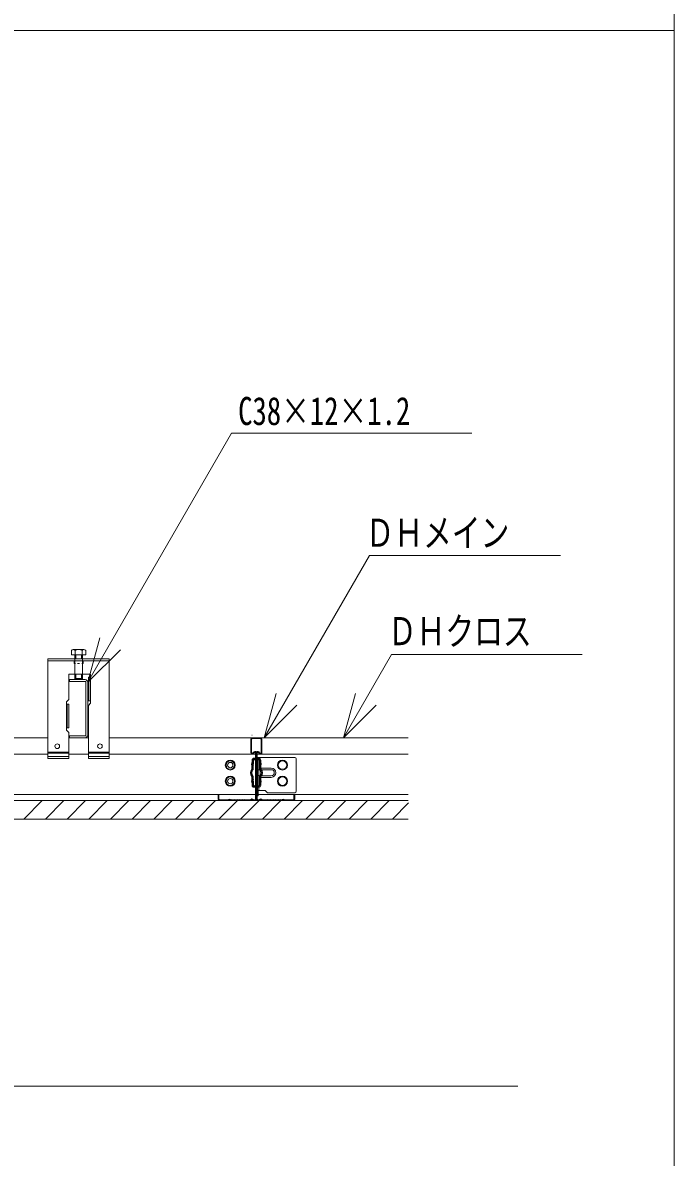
# Model space of a CAD drawing. Units: millimetres, scale not verified. Extents: x -205 to 205, y -142 to 142.
# Drawn here: x 162.5 to 205, y -65 to 9 of the extents above; entities that cross this region are included whole.
import ezdxf
from ezdxf.enums import TextEntityAlignment as Align

# ---------------------------------------------------------------- set-up
doc = ezdxf.new("R2010")
doc.units = ezdxf.units.MM
doc.header["$LTSCALE"] = 0.25
for name, color, linetype, lineweight in [('2-1_2-0', 7, 'Continuous', 18), ('2-3_2-2', 7, 'Continuous', 18), ('F-1_F-0 図枠', 7, 'Continuous', 18), ('F-2_F-1 レイアウト', 7, 'Continuous', 18), ('F-3_F-2 補助線', 7, 'Continuous', 18)]:
    doc.layers.add(name, color=color, linetype=linetype, lineweight=lineweight)
doc.styles.add('ＭＳ ゴシック', font='')
doc.styles.get('ＭＳ ゴシック').set_extended_font_data('MS Gothic')

msp = doc.modelspace()

# ---------------------------------------------------------------- linework, layer by layer
at = {"layer": '2-1_2-0'}
for p, q in [((164.1663, -32.4937), (164.1663, -38.9937)), ((166.1663, -32.4937), (164.1663, -32.4937)), ((164.1663, -32.4937), (164.1663, -38.9937)), ((165.8199, -31.8937), (166.5127, -31.8937)), ((165.9163, -32.2437), (165.9163, -32.4937)), ((165.9163, -32.4937), (165.9163, -33.4937)), ((165.9353, -31.9437), (165.9353, -32.2437)), ((165.9863, -32.2437), (165.9863, -32.4937)), ((166.1663, -32.4937), (168.1663, -32.4937)), ((166.3463, -32.2437), (166.3463, -32.4937)), ((166.3972, -31.9437), (166.3972, -32.2437)), ((166.4163, -32.2437), (166.4163, -32.4937)), ((166.4163, -32.4937), (166.4163, -33.4937)), ((166.6282, -31.9437), (166.6282, -32.2437)), ((168.1663, -32.4937), (168.1663, -38.9937)), ((166.1663, -32.6137), (164.1663, -32.6137)), ((165.8663, -32.6778), (165.8663, -32.8078)), ((165.9593, -32.8078), (165.8663, -32.8078)), ((166.1663, -32.8078), (166.1018, -32.8078)), ((166.1663, -32.6137), (168.1663, -32.6137)), ((166.1663, -32.8078), (166.2308, -32.8078)), ((166.3732, -32.8078), (166.4663, -32.8078)), ((166.4663, -32.6778), (166.4663, -32.8078)), ((165.5313, -33.4937), (166.1663, -33.4937)), ((165.5663, -33.8437), (166.5863, -33.8437)), ((165.5663, -33.8437), (165.5663, -33.9637)), ((165.5663, -33.9637), (166.5863, -33.9637)), ((165.9163, -33.4937), (165.9163, -33.7737)), ((165.9863, -33.8437), (165.9163, -33.7737)), ((165.9863, -33.4937), (165.9863, -33.8437)), ((166.9513, -33.4937), (166.1663, -33.4937)), ((166.3463, -33.4937), (166.3463, -33.8437)), ((166.3463, -33.8437), (166.4163, -33.7737)), ((166.6463, -34.0237), (166.6463, -37.4637)), ((166.7663, -34.0237), (166.7663, -37.4637)), ((166.9513, -33.6937), (166.8013, -33.6937)), ((166.8013, -35.2437), (166.8013, -33.6937)), ((166.9213, -35.2437), (166.9213, -33.6937)), ((166.9513, -35.3937), (166.9513, -33.4937)), ((165.3813, -37.1437), (165.3813, -35.2937)), ((165.3813, -35.4437), (165.5313, -35.4437)), ((165.4113, -36.9937), (165.4113, -35.4437)), ((165.5313, -36.9937), (165.5313, -35.4437)), ((166.8013, -35.2437), (166.9513, -35.2437)), ((166.9513, -35.3937), (166.8013, -35.5437)), ((166.8013, -35.5437), (166.8013, -38.9937)), ((165.3813, -36.9937), (165.5313, -36.9937)), ((164.1663, -37.6437), (160.5167, -37.6437)), ((165.3813, -37.1437), (165.5313, -37.2937)), ((165.5313, -37.2937), (165.5313, -38.9937)), ((166.8013, -37.6437), (165.5313, -37.6437)), ((165.5663, -37.6437), (165.5663, -37.5237)), ((166.5863, -37.5237), (165.5663, -37.5237)), ((187.6504, -37.6437), (168.1663, -37.6437)), ((177.3905, -37.7437), (177.3905, -38.6037)), ((177.4405, -38.6037), (177.4405, -37.7437)), ((177.4755, -37.4837), (177.4555, -37.4837)), ((177.4755, -37.6437), (177.4655, -37.6437)), ((177.4905, -37.6437), (178.0205, -37.6437)), ((177.4905, -37.6937), (178.0205, -37.6937)), ((178.0705, -38.6037), (178.0705, -37.7437)), ((178.1205, -37.7437), (178.1205, -38.6037)), ((164.1663, -38.7037), (160.5167, -38.7037)), ((164.1663, -38.5719), (165.5313, -38.5719)), ((164.1663, -38.6491), (165.5313, -38.6491)), ((164.1663, -38.8737), (165.5313, -38.8737)), ((164.1663, -38.9937), (165.5313, -38.9937)), ((166.8013, -38.7037), (165.5313, -38.7037)), ((168.1663, -38.5719), (166.8013, -38.5719)), ((168.1663, -38.6491), (166.8013, -38.6491)), ((168.1663, -38.8737), (166.8013, -38.8737)), ((168.1663, -38.9937), (166.8013, -38.9937)), ((187.6504, -38.7037), (168.1663, -38.7037)), ((177.4365, -39.3909), (177.4717, -39.1909)), ((177.4717, -39.1908), (177.4746, -39.0997)), ((177.4717, -39.1908), (177.5218, -39.1908)), ((177.4854, -39.4237), (177.5207, -39.2237)), ((177.5276, -38.6373), (177.6018, -38.5631)), ((177.5355, -39.4237), (177.5708, -39.2237)), ((177.5566, -39.6726), (177.5746, -39.1028)), ((177.5612, -38.6745), (177.6372, -38.5985)), ((177.6045, -38.9737), (177.7055, -38.9737)), ((177.6045, -39.0237), (177.7055, -39.0237)), ((177.6045, -39.0737), (177.7055, -39.0737)), ((177.7055, -38.6267), (177.7055, -41.6437)), ((177.7555, -38.6267), (177.7555, -41.6437)), ((177.8055, -38.6267), (177.8055, -41.6437)), ((177.9064, -38.9737), (177.8055, -38.9737)), ((177.9064, -39.0237), (177.8055, -39.0237)), ((177.9064, -39.0737), (177.8055, -39.0737)), ((177.8255, -38.9237), (177.8255, -41.0737)), ((177.9355, -38.9237), (177.8255, -38.9237)), ((177.8255, -39.0737), (177.9255, -39.0737)), ((177.9498, -38.6745), (177.8738, -38.5985)), ((177.9834, -38.6373), (177.9091, -38.5631)), ((177.9255, -41.0737), (177.9255, -38.9237)), ((177.9355, -38.9237), (180.2555, -38.9237)), ((177.9543, -39.6726), (177.9364, -39.1028)), ((177.9755, -39.4237), (177.9402, -39.2237)), ((177.9402, -39.2237), (177.9902, -39.2237)), ((177.9902, -39.2237), (177.9864, -39.1012)), ((178.0392, -39.1908), (177.9892, -39.1908)), ((178.0255, -39.4237), (177.9902, -39.2237)), ((178.0392, -39.1908), (178.0363, -39.0997)), ((178.0745, -39.3909), (178.0392, -39.1909)), ((180.3555, -39.0237), (180.3555, -41.1237)), ((177.4913, -39.3908), (177.4365, -39.3908)), ((177.4638, -39.4425), (177.4365, -39.3908)), ((177.4567, -39.6695), (177.4638, -39.4425)), ((177.4954, -39.4425), (177.4638, -39.4425)), ((177.5355, -39.4237), (177.4854, -39.4237)), ((177.5128, -39.4755), (177.4854, -39.4237)), ((177.5067, -39.6711), (177.5128, -39.4755)), ((177.5628, -39.4755), (177.5128, -39.4755)), ((177.5628, -39.4755), (177.5355, -39.4237)), ((177.9255, -39.7437), (177.8255, -39.7437)), ((178.7255, -39.6237), (177.9255, -39.6237)), ((178.7255, -39.7237), (177.9255, -39.7237)), ((177.9481, -39.4755), (177.9755, -39.4237)), ((177.9481, -39.4755), (177.9981, -39.4755)), ((177.9755, -39.4237), (178.0255, -39.4237)), ((177.9981, -39.4755), (178.0255, -39.4237)), ((178.0043, -39.6711), (177.9981, -39.4755)), ((178.0156, -39.4425), (178.0471, -39.4425)), ((178.0197, -39.3908), (178.0745, -39.3908)), ((178.0471, -39.4425), (178.0745, -39.3908)), ((178.0543, -39.6695), (178.0471, -39.4425)), ((177.4638, -40.405), (177.4365, -40.4567)), ((177.4365, -40.4566), (177.4717, -40.6566)), ((177.4913, -40.4567), (177.4365, -40.4567)), ((177.4567, -40.178), (177.4638, -40.405)), ((177.4954, -40.405), (177.4638, -40.405)), ((177.4717, -40.6567), (177.4746, -40.7478)), ((177.4717, -40.6567), (177.5218, -40.6567)), ((177.5128, -40.372), (177.4854, -40.4237)), ((177.4854, -40.4237), (177.5207, -40.6237)), ((177.5355, -40.4237), (177.4854, -40.4237)), ((177.5067, -40.1764), (177.4953, -40.1462)), ((177.5067, -40.1764), (177.5128, -40.372)), ((177.5628, -40.372), (177.5128, -40.372)), ((177.5207, -40.6237), (177.5246, -40.7463)), ((177.5708, -40.6237), (177.5207, -40.6237)), ((177.5628, -40.372), (177.5355, -40.4237)), ((177.5355, -40.4237), (177.5708, -40.6237)), ((177.5566, -40.1749), (177.5746, -40.7447)), ((177.8255, -40.1037), (177.9255, -40.1037)), ((178.7255, -40.1237), (177.9255, -40.1237)), ((178.7255, -40.2237), (177.9255, -40.2237)), ((177.9543, -40.1749), (177.9364, -40.7447)), ((177.9755, -40.4237), (177.9402, -40.6237)), ((177.9402, -40.6237), (177.9902, -40.6237)), ((177.9481, -40.372), (177.9981, -40.372)), ((177.9481, -40.372), (177.9755, -40.4237)), ((177.9755, -40.4237), (178.0255, -40.4237)), ((177.9902, -40.6237), (177.9864, -40.7463)), ((178.0392, -40.6567), (177.9892, -40.6567)), ((178.0255, -40.4237), (177.9902, -40.6237)), ((178.0043, -40.1764), (177.9981, -40.372)), ((177.9981, -40.372), (178.0255, -40.4237)), ((178.0156, -40.405), (178.0471, -40.405)), ((178.0197, -40.4567), (178.0745, -40.4567)), ((178.0392, -40.6567), (178.0363, -40.7478)), ((178.0745, -40.4566), (178.0392, -40.6566)), ((178.0543, -40.178), (178.0471, -40.405)), ((178.0471, -40.405), (178.0745, -40.4567)), ((187.6504, -41.3437), (160.5167, -41.3437)), ((175.2555, -41.6437), (175.2555, -41.3437)), ((175.2555, -41.3437), (175.3055, -41.3437)), ((175.3055, -41.3437), (175.3055, -41.6437)), ((177.6045, -40.7737), (177.7055, -40.7737)), ((177.6045, -40.8237), (177.7055, -40.8237)), ((177.6045, -40.8737), (177.7055, -40.8737)), ((177.7055, -41.1337), (177.8755, -41.1337)), ((177.9064, -40.7737), (177.8055, -40.7737)), ((177.9064, -40.8237), (177.8055, -40.8237)), ((177.9064, -40.8737), (177.8055, -40.8737)), ((177.8255, -40.7737), (177.9255, -40.7737)), ((177.8255, -41.0737), (178.3255, -41.0737)), ((178.3255, -41.0737), (178.4755, -41.2237)), ((178.4755, -41.2237), (180.2555, -41.2237)), ((180.2555, -41.6437), (180.2555, -41.3437)), ((187.6504, -41.7437), (155.5167, -41.7437)), ((162.5878, -42.9437), (163.7878, -41.7437)), ((164.002, -42.9437), (165.202, -41.7437)), ((165.4162, -42.9437), (166.6162, -41.7437)), ((166.8304, -42.9437), (168.0304, -41.7437)), ((168.2446, -42.9437), (169.4446, -41.7437)), ((169.6588, -42.9437), (170.8588, -41.7437)), ((171.0731, -42.9437), (172.2731, -41.7437)), ((172.4873, -42.9437), (173.6873, -41.7437)), ((173.9015, -42.9437), (175.1015, -41.7437)), ((175.3157, -42.9437), (176.5157, -41.7437)), ((175.3555, -41.6937), (175.9282, -41.6937)), ((175.3555, -41.7437), (175.9282, -41.7437)), ((175.956, -41.6742), (175.9423, -41.6879)), ((175.9913, -41.7096), (175.9777, -41.7232)), ((176.0196, -41.7096), (176.0333, -41.7232)), ((176.0686, -41.6879), (176.055, -41.6742)), ((176.0989, -41.6937), (176.0828, -41.6937)), ((176.0989, -41.7437), (176.0828, -41.7437)), ((176.212, -41.6937), (176.2689, -41.6937)), ((176.212, -41.7437), (176.2689, -41.7437)), ((176.382, -41.6937), (176.4389, -41.6937)), ((176.4389, -41.7437), (176.382, -41.7437)), ((176.552, -41.6937), (176.6089, -41.6937)), ((176.6089, -41.7437), (176.552, -41.7437)), ((176.722, -41.6937), (176.7789, -41.6937)), ((176.722, -41.7437), (176.7789, -41.7437)), ((176.7299, -42.9437), (177.9299, -41.7437)), ((176.892, -41.6937), (176.9489, -41.6937)), ((176.9489, -41.7437), (176.892, -41.7437)), ((177.3503, -41.6937), (177.062, -41.6937)), ((177.062, -41.7437), (177.349, -41.7437)), ((177.381, -41.6795), (177.3965, -41.6609)), ((177.4348, -41.693), (177.4193, -41.7116)), ((177.4961, -41.693), (177.5117, -41.7116)), ((177.55, -41.6795), (177.5344, -41.6609)), ((177.6555, -41.6937), (177.5806, -41.6937)), ((177.5806, -41.7437), (177.6555, -41.7437)), ((177.8555, -41.6937), (177.9303, -41.6937)), ((177.9303, -41.7437), (177.8555, -41.7437)), ((177.961, -41.6795), (177.9765, -41.6609)), ((178.0148, -41.693), (177.9993, -41.7116)), ((178.0761, -41.693), (178.0917, -41.7116)), ((178.13, -41.6795), (178.1144, -41.6609)), ((178.1441, -42.9437), (179.3441, -41.7437)), ((178.1606, -41.6937), (178.4489, -41.6937)), ((178.162, -41.7437), (178.4489, -41.7437)), ((178.6189, -41.6937), (178.562, -41.6937)), ((178.562, -41.7437), (178.6189, -41.7437)), ((178.7889, -41.6937), (178.732, -41.6937)), ((178.732, -41.7437), (178.7889, -41.7437)), ((178.9589, -41.6937), (178.902, -41.6937)), ((178.902, -41.7437), (178.9589, -41.7437)), ((179.1289, -41.6937), (179.072, -41.6937)), ((179.072, -41.7437), (179.1289, -41.7437)), ((179.2989, -41.6937), (179.242, -41.6937)), ((179.242, -41.7437), (179.2989, -41.7437)), ((179.412, -41.6937), (179.4282, -41.6937)), ((179.412, -41.7437), (179.4282, -41.7437)), ((179.4423, -41.6879), (179.456, -41.6742)), ((179.4913, -41.7096), (179.4777, -41.7232)), ((179.5196, -41.7096), (179.5333, -41.7232)), ((179.555, -41.6742), (179.5686, -41.6879)), ((179.5583, -42.9437), (180.7583, -41.7437)), ((180.1555, -41.6937), (179.5828, -41.6937)), ((180.1555, -41.7437), (179.5828, -41.7437)), ((180.9725, -42.9437), (182.1725, -41.7437)), ((182.3868, -42.9437), (183.5868, -41.7437)), ((183.801, -42.9437), (185.001, -41.7437)), ((185.2152, -42.9437), (186.4152, -41.7437)), ((186.6294, -42.9437), (187.6792, -41.8939))]:
    msp.add_line(p, q, dxfattribs=at)
for points in [[(165.7044, -31.9437), (165.7044, -32.2437), (166.6282, -32.2437)], [(165.3813, -35.2937), (165.5313, -35.1437), (165.5313, -33.4937)], [(166.4163, -33.4937), (166.4163, -33.7737), (165.9163, -33.7737)], [(187.6504, -42.9437), (155.5167, -42.9437), (155.5167, -37.6437)], [(177.5708, -39.2237), (177.5207, -39.2237), (177.5246, -39.1012)], [(177.7055, -41.4337), (177.8755, -41.4337), (177.8755, -41.1337)], [(180.2555, -41.3437), (180.2055, -41.3437), (180.2055, -41.6437)]]:
    msp.add_lwpolyline(points, dxfattribs=at)
for centre, radius in [((164.7738, -38.1937), 0.15), ((167.5588, -38.1931), 0.15), ((176.0555, -39.4237), 0.325), ((176.0555, -39.4237), 0.275), ((179.4555, -39.4237), 0.325), ((179.4555, -39.4237), 0.275), ((176.0555, -39.4237), 0.175), ((176.0555, -40.4737), 0.325), ((176.0555, -40.4737), 0.275), ((176.0555, -40.4737), 0.175), ((179.4555, -40.4737), 0.325), ((179.4555, -40.4737), 0.275)]:
    msp.add_circle(centre, radius, dxfattribs=at)
for centre, radius, start, end in [((165.8199, -32.0521), 0.1583, 43.17355, 136.82645), ((166.1663, -32.4521), 0.5583, 65.5673, 114.4327), ((166.5127, -32.0521), 0.1583, 43.17355, 136.82645), ((166.5863, -34.0237), 0.18, 0, 90), ((166.5863, -34.0237), 0.06, 0, 90), ((166.5863, -37.4637), 0.18, 270, 0), ((166.5863, -37.4637), 0.06, 270, 0), ((177.4905, -37.7437), 0.1, 90, 180), ((177.4655, -37.6937), 0.05, 90, 180), ((177.4905, -37.7437), 0.05, 90, 180), ((178.0205, -37.7437), 0.1, 0, 90), ((178.0205, -37.7437), 0.05, 0, 90), ((177.4905, -38.6037), 0.1, 180, 315), ((177.4905, -38.6037), 0.05, 180, 317.84797), ((177.6045, -39.1037), 0.13, 90, 178.19815), ((177.6045, -39.1037), 0.08, 90, 178.19815), ((177.6045, -39.1037), 0.03, 90, 178.19815), ((177.6655, -38.6267), 0.09, 0, 135), ((177.6655, -38.6267), 0.04, 0, 135), ((177.8455, -38.6267), 0.09, 45, 180), ((177.8455, -38.6267), 0.04, 45, 180), ((177.9064, -39.1037), 0.13, 1.80185, 90), ((177.9064, -39.1037), 0.08, 1.80185, 90), ((177.9064, -39.1037), 0.03, 1.80185, 90), ((178.0205, -38.6037), 0.1, 225, 0), ((178.0205, -38.6037), 0.05, 222.15203, 0), ((178.0455, -38.6337), 0.05, 270, 0), ((180.2555, -39.0237), 0.1, 0, 90), ((177.7655, -39.9237), 0.4, 140.5317, 219.4683), ((177.7655, -39.9237), 0.35, 140.5317, 219.4683), ((177.7655, -39.9237), 0.3, 140.5317, 219.4683), ((177.4567, -39.6695), 0.05, 320.5317, 358.19815), ((177.4567, -39.6695), 0.1, 320.5317, 358.19815), ((178.0543, -39.6695), 0.1, 181.80185, 219.4683), ((177.7455, -39.9237), 0.3, 320.5317, 39.4683), ((178.0543, -39.6695), 0.05, 181.80185, 219.4683), ((177.7455, -39.9237), 0.35, 320.5317, 39.4683), ((177.7455, -39.9237), 0.4, 320.5317, 39.4683), ((178.7255, -39.9237), 0.3, 270, 90), ((178.7255, -39.9237), 0.2, 270, 90), ((177.4567, -40.178), 0.1, 1.80185, 39.4683), ((178.0543, -40.178), 0.1, 140.5317, 178.19815), ((178.0543, -40.178), 0.05, 140.5317, 178.19815), ((177.6045, -40.7437), 0.13, 181.80185, 270), ((177.6045, -40.7437), 0.08, 181.80185, 270), ((177.6045, -40.7437), 0.03, 181.80185, 270), ((177.9064, -40.7437), 0.03, 270, 358.19815), ((177.9064, -40.7437), 0.08, 270, 358.19815), ((177.9064, -40.7437), 0.13, 270, 358.19815), ((180.2555, -41.1237), 0.1, 270, 0), ((175.3555, -41.6437), 0.1, 180, 270), ((175.3555, -41.6437), 0.05, 180, 270), ((175.9282, -41.6737), 0.02, 270, 315), ((175.9282, -41.6737), 0.07, 270, 315), ((176.0055, -41.7237), 0.07, 45, 135), ((176.0055, -41.7237), 0.02, 45, 135), ((176.0828, -41.6737), 0.07, 225, 270), ((176.0828, -41.6737), 0.02, 225, 270), ((176.0989, -41.6737), 0.02, 270, 308.94244), ((176.0989, -41.6737), 0.07, 270, 308.94244), ((176.1555, -41.7437), 0.07, 51.05756, 128.94244), ((176.1555, -41.7437), 0.02, 53.1301, 128.94244), ((176.212, -41.6737), 0.07, 231.05756, 270), ((176.212, -41.6737), 0.02, 231.05756, 270), ((176.2689, -41.6737), 0.02, 270, 308.94244), ((176.2689, -41.6737), 0.07, 270, 308.94244), ((176.3255, -41.7437), 0.07, 51.05756, 128.94244), ((176.3255, -41.7437), 0.02, 51.05756, 126.8699), ((176.382, -41.6737), 0.07, 231.05756, 270), ((176.382, -41.6737), 0.02, 231.05756, 270), ((176.4389, -41.6737), 0.02, 270, 308.94244), ((176.4389, -41.6737), 0.07, 270, 308.94244), ((176.4955, -41.7437), 0.07, 51.05756, 128.94244), ((176.4955, -41.7437), 0.02, 51.05756, 126.8699), ((176.552, -41.6737), 0.07, 231.05756, 270), ((176.552, -41.6737), 0.02, 231.05756, 270), ((176.6089, -41.6737), 0.02, 270, 308.94244), ((176.6089, -41.6737), 0.07, 270, 308.94244), ((176.6655, -41.7437), 0.07, 51.05756, 128.94244), ((176.6655, -41.7437), 0.02, 51.05756, 126.8699), ((176.722, -41.6737), 0.07, 231.05756, 270), ((176.722, -41.6737), 0.02, 231.05756, 270), ((176.7789, -41.6737), 0.02, 270, 308.94244), ((176.7789, -41.6737), 0.07, 270, 308.94244), ((176.8355, -41.7437), 0.07, 51.05756, 128.94244), ((176.8355, -41.7437), 0.02, 51.05756, 126.8699), ((176.892, -41.6737), 0.07, 231.05756, 270), ((176.892, -41.6737), 0.02, 231.05756, 270), ((176.9489, -41.6737), 0.02, 270, 308.94244), ((176.9489, -41.6737), 0.07, 270, 308.94244), ((177.0055, -41.7437), 0.07, 51.05756, 128.94244), ((177.0055, -41.7437), 0.02, 51.05756, 126.8699), ((177.062, -41.6737), 0.07, 231.05756, 270), ((177.062, -41.6737), 0.02, 231.05756, 270), ((177.3503, -41.6537), 0.04, 270, 320), ((177.3503, -41.6537), 0.09, 270, 320), ((177.4655, -41.7187), 0.09, 40, 140), ((177.4655, -41.7187), 0.04, 40, 140), ((177.5806, -41.6537), 0.09, 220, 270), ((177.5806, -41.6537), 0.04, 220, 270), ((177.6555, -41.6437), 0.05, 270, 0), ((177.6555, -41.6437), 0.1, 270, 0), ((177.8555, -41.6437), 0.1, 180, 270), ((177.8555, -41.6437), 0.05, 180, 270), ((177.9303, -41.6537), 0.04, 270, 320), ((177.9303, -41.6537), 0.09, 270, 320), ((178.0455, -41.7187), 0.09, 40, 140), ((178.0455, -41.7187), 0.04, 40, 140), ((178.1606, -41.6537), 0.09, 220, 270), ((178.1606, -41.6537), 0.04, 220, 270), ((178.4489, -41.6737), 0.02, 270, 308.94244), ((178.4489, -41.6737), 0.07, 270, 308.94244), ((178.5055, -41.7437), 0.07, 51.05756, 128.94244), ((178.5055, -41.7437), 0.02, 53.1301, 128.94244), ((178.562, -41.6737), 0.07, 231.05756, 270), ((178.562, -41.6737), 0.02, 231.05756, 270), ((178.6189, -41.6737), 0.02, 270, 308.94244), ((178.6189, -41.6737), 0.07, 270, 308.94244), ((178.6755, -41.7437), 0.07, 51.05756, 128.94244), ((178.6755, -41.7437), 0.02, 53.1301, 128.94244), ((178.732, -41.6737), 0.07, 231.05756, 270), ((178.732, -41.6737), 0.02, 231.05756, 270), ((178.7889, -41.6737), 0.02, 270, 308.94244), ((178.7889, -41.6737), 0.07, 270, 308.94244), ((178.8455, -41.7437), 0.07, 51.05756, 128.94244), ((178.8455, -41.7437), 0.02, 53.1301, 128.94244), ((178.902, -41.6737), 0.07, 231.05756, 270), ((178.902, -41.6737), 0.02, 231.05756, 270), ((178.9589, -41.6737), 0.02, 270, 308.94244), ((178.9589, -41.6737), 0.07, 270, 308.94244), ((179.0155, -41.7437), 0.07, 51.05756, 128.94244), ((179.0155, -41.7437), 0.02, 53.1301, 128.94244), ((179.072, -41.6737), 0.07, 231.05756, 270), ((179.072, -41.6737), 0.02, 231.05756, 270), ((179.1289, -41.6737), 0.02, 270, 308.94244), ((179.1289, -41.6737), 0.07, 270, 308.94244), ((179.1855, -41.7437), 0.07, 51.05756, 128.94244), ((179.1855, -41.7437), 0.02, 53.1301, 128.94244), ((179.242, -41.6737), 0.07, 231.05756, 270), ((179.242, -41.6737), 0.02, 231.05756, 270), ((179.2989, -41.6737), 0.02, 270, 308.94244), ((179.2989, -41.6737), 0.07, 270, 308.94244), ((179.3555, -41.7437), 0.07, 51.05756, 128.94244), ((179.3555, -41.7437), 0.02, 51.05756, 126.8699), ((179.412, -41.6737), 0.07, 231.05756, 270), ((179.412, -41.6737), 0.02, 231.05756, 270), ((179.4282, -41.6737), 0.02, 270, 315), ((179.4282, -41.6737), 0.07, 270, 315), ((179.5055, -41.7237), 0.07, 45, 135), ((179.5055, -41.7237), 0.02, 45, 135), ((179.5828, -41.6737), 0.07, 225, 270), ((179.5828, -41.6737), 0.02, 225, 270), ((180.1555, -41.6437), 0.1, 270, 0), ((180.1555, -41.6437), 0.05, 270, 0)]:
    msp.add_arc(centre, radius, start, end, dxfattribs=at)
at = {"layer": '2-3_2-2'}
for p, q in [((176.1443, -17.7806), (191.8119, -17.7806)), ((185.1382, -25.7502), (197.5715, -25.7502)), ((166.7663, -34.0237), (167.5427, -31.126)), ((186.5679, -32.217), (183.4348, -37.6437)), ((186.5679, -32.217), (199.0012, -32.217)), ((178.2714, -37.6437), (179.0479, -34.746)), ((183.4348, -37.6437), (184.2112, -34.746)), ((183.4348, -37.6437), (185.5561, -35.5224))]:
    msp.add_line(p, q, dxfattribs=at)
for points in [[(176.1443, -17.7806), (166.7663, -34.0237), (168.8876, -31.9024)], [(185.1382, -25.7502), (178.2714, -37.6437), (180.3928, -35.5224)]]:
    msp.add_lwpolyline(points, dxfattribs=at)
at = {"layer": 'F-1_F-0 図枠'}
msp.add_line((205, -142.5), (205, 142.5), dxfattribs=at)
at = {"layer": 'F-2_F-1 レイアウト'}
msp.add_line((-11.7688, -60.3697), (194.7932, -60.3697), dxfattribs=at)
at = {"layer": 'F-3_F-2 補助線'}
msp.add_line((-45.7277, 8.5), (205, 8.5), dxfattribs=at)

# ---------------------------------------------------------------- texts
at = {"layer": '2-3_2-2', "style": 'ＭＳ ゴシック', "width": 0.75}
for s, p in [('C38×12×1.2', (176.5654, -17.7946)), ('ＤＨメイン', (184.8694, -25.7374)), ('ＤＨクロス', (186.3281, -32.1552))]:
    msp.add_text(s, height=1.833, dxfattribs=at).set_placement(p, align=Align.BOTTOM_LEFT)

doc.saveas('drawing.dxf')
